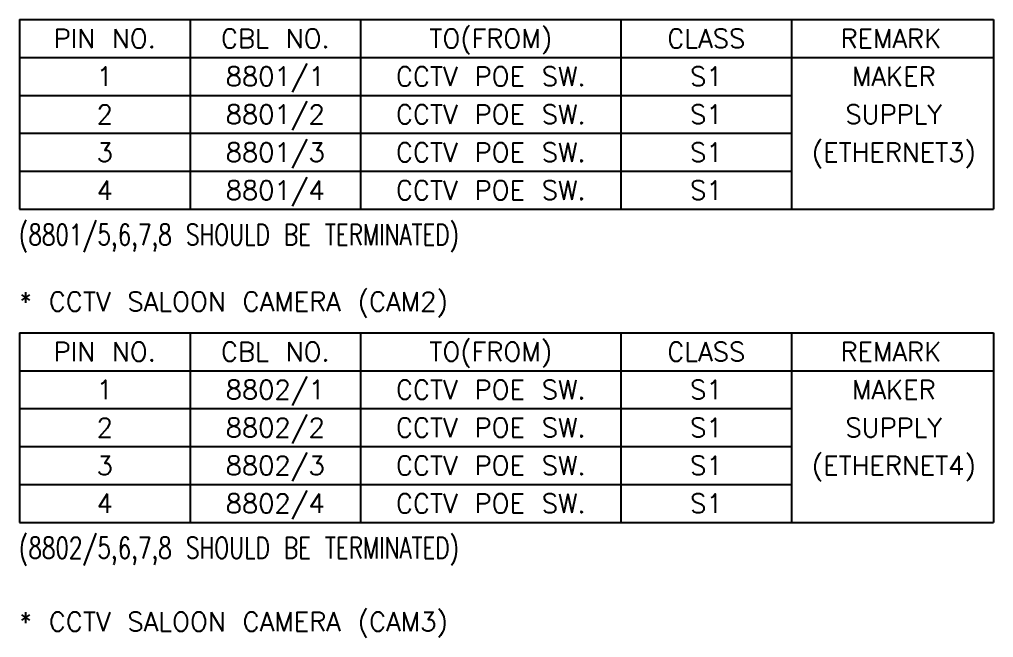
# Model space of a CAD drawing. Header units: millimetres. Extents: x 1063 to 1621, y 404 to 836.
# Drawn here: x 1279 to 1417.8, y 646.9 to 734.9 of the extents above; entities that cross this region are included whole.
import ezdxf
from ezdxf.enums import TextEntityAlignment as Align

# ---------------------------------------------------------------- set-up
doc = ezdxf.new("R2010")
doc.units = ezdxf.units.MM
doc.styles.get("Standard").update_dxf_attribs({"font": 'txt.shx', "bigfont": 'whgtxt.shx'})

msp = doc.modelspace()

# ---------------------------------------------------------------- linework, layer by layer
for p, q in [((1278.97, 734.88), (1278.97, 707.88)), ((1278.97, 734.88), (1417.78, 734.88)), ((1303.27, 734.88), (1303.27, 707.88)), ((1327.57, 734.88), (1327.57, 707.88)), ((1364.69, 734.88), (1364.69, 707.88)), ((1388.99, 734.88), (1388.99, 707.88)), ((1417.78, 734.88), (1417.78, 707.88)), ((1278.97, 729.48), (1417.78, 729.48)), ((1278.97, 724.08), (1388.99, 724.08)), ((1278.97, 718.68), (1388.99, 718.68)), ((1278.97, 713.28), (1388.99, 713.28)), ((1278.97, 707.88), (1417.78, 707.88)), ((1278.97, 690.29), (1278.97, 663.29)), ((1278.97, 690.29), (1417.78, 690.29)), ((1303.27, 690.29), (1303.27, 663.29)), ((1327.57, 690.29), (1327.57, 663.29)), ((1364.69, 690.29), (1364.69, 663.29)), ((1388.99, 690.29), (1388.99, 663.29)), ((1417.78, 690.29), (1417.78, 663.29)), ((1278.97, 684.89), (1417.78, 684.89)), ((1278.97, 679.49), (1388.99, 679.49)), ((1278.97, 674.09), (1388.99, 674.09)), ((1278.97, 668.69), (1388.99, 668.69)), ((1278.97, 663.29), (1417.78, 663.29))]:
    msp.add_line(p, q)

# ---------------------------------------------------------------- texts
for s, p in [('PIN NO.', (1291.12, 732.18)), ('CBL NO.', (1315.42, 732.18)), ('TO(FROM)', (1346.13, 732.18)), ('CLASS', (1376.84, 732.18)), ('REMARK', (1403.14, 732.18)), ('1', (1291.12, 726.78)), ('8801/1', (1315.42, 726.78)), ('CCTV POE SW.', (1346.13, 726.78)), ('S1', (1376.84, 726.78)), ('MAKER', (1403.56, 726.78)), ('8801/2', (1315.42, 721.38)), ('2', (1291.12, 721.38)), ('CCTV POE SW.', (1346.13, 721.38)), ('S1', (1376.84, 721.38)), ('SUPPLY', (1403.56, 721.38)), ('8801/3', (1315.42, 715.98)), ('(ETHERNET3)', (1403.56, 715.98)), ('3', (1291.12, 715.98)), ('CCTV POE SW.', (1346.13, 715.98)), ('S1', (1376.84, 715.98)), ('8801/4', (1315.42, 710.58)), ('4', (1291.12, 710.58)), ('CCTV POE SW.', (1346.13, 710.58)), ('S1', (1376.84, 710.58)), ('PIN NO.', (1291.12, 687.59)), ('CBL NO.', (1315.42, 687.59)), ('TO(FROM)', (1346.13, 687.59)), ('CLASS', (1376.84, 687.59)), ('REMARK', (1403.14, 687.59)), ('1', (1291.12, 682.19)), ('8802/1', (1315.42, 682.19)), ('CCTV POE SW.', (1346.13, 682.19)), ('S1', (1376.84, 682.19)), ('MAKER', (1403.56, 682.19)), ('2', (1291.12, 676.79)), ('8802/2', (1315.42, 676.79)), ('CCTV POE SW.', (1346.13, 676.79)), ('S1', (1376.84, 676.79)), ('SUPPLY', (1403.56, 676.79)), ('8802/3', (1315.42, 671.39)), ('(ETHERNET4)', (1403.56, 671.39)), ('3', (1291.12, 671.39)), ('CCTV POE SW.', (1346.13, 671.39)), ('S1', (1376.84, 671.39)), ('8802/4', (1315.42, 665.99)), ('4', (1291.12, 665.99)), ('CCTV POE SW.', (1346.13, 665.99)), ('S1', (1376.84, 665.99))]:
    msp.add_text(s, height=2.7).set_placement(p, align=Align.MIDDLE_CENTER)
at = {"color": 0, "linetype": 'Continuous', "width": 0.75}
for s, p in [('(8801/5,6,7,8 SHOULD BE TERMINATED)', (1278.88, 704.26)), ('(8802/5,6,7,8 SHOULD BE TERMINATED)', (1278.88, 659.67))]:
    msp.add_text(s, height=3, dxfattribs=at).set_placement(p, align=Align.MIDDLE_LEFT)
at = {"color": 4}
for s, p in [('* CCTV SALOON CAMERA (CAM2)', (1309.45, 694.73)), ('* CCTV SALOON CAMERA (CAM3)', (1309.45, 649.16))]:
    msp.add_text(s, height=2.7, dxfattribs=at).set_placement(p, align=Align.MIDDLE_CENTER)

doc.saveas('drawing.dxf')
